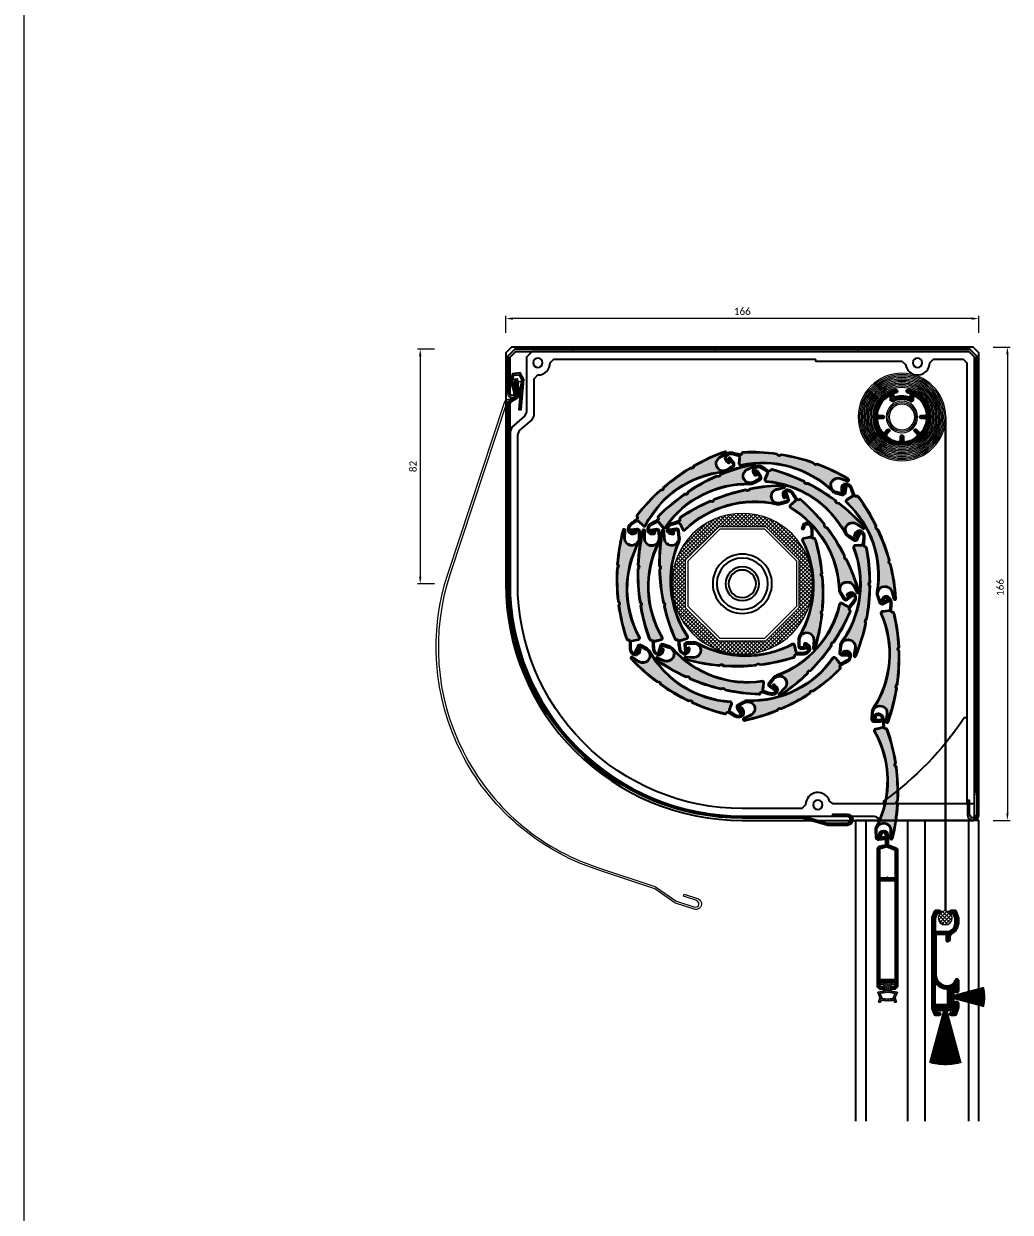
# Model space of a CAD drawing. Header units: millimetres. Extents: x 0 to 7790, y 0 to 17467.
# Drawn here: x 545 to 891.1, y 12574.5 to 12991.3 of the extents above; entities that cross this region are included whole.
import ezdxf

# ---------------------------------------------------------------- set-up
doc = ezdxf.new("R2010")
doc.units = ezdxf.units.MM
doc.header["$PDMODE"] = 35
doc.layers.get('0').update_dxf_attribs({"lineweight": 15})
for name, color, linetype, lineweight in [('_MB_kreskowanie_konstrukcje_0.09', 250, 'Continuous', 9), ('_MB_kreskowanie_pancerz_0.09', 137, 'Continuous', 9), ('_MB_kreskowanie_profile_0.09', 7, 'Continuous', 9), ('_MB_kreskowanie_tworzywo_0.09', 34, 'Continuous', 9), ('_MB_kreskowanie_uszczelki_0.09', 252, 'Continuous', 9), ('_MB_profile_0.25', 7, 'Continuous', 25), ('_MB_profile_stal_0.15', 181, 'Continuous', 15), ('_MB_profile_tworzywo_0.15', 33, 'Continuous', 15), ('_MB_ramka_0.15', 124, 'Continuous', 15), ('_MB_siatka_moskitiery_0.09', 141, 'Continuous', 9), ('_MB_solid', 7, 'Continuous', 9), ('_MB_uszczelki_0.15', 140, 'Continuous', 15), ('_MB_wymiar_detal_0.09', 94, 'Continuous', 9)]:
    doc.layers.add(name, color=color, linetype=linetype, lineweight=lineweight)
doc.layers.add('_MB_pomocnicze_niedrukowane', color=220, linetype='Continuous', lineweight=15, plot=False)
doc.styles.add('_MB_Calibri_Light_2.5', font='calibril.ttf', dxfattribs={"height": 2.5})
doc.dimstyles.new('_MB_detal', dxfattribs={"dimscale": 10, "dimtxt": 2.5, "dimasz": 2.5, "dimexe": 1, "dimexo": 1, "dimgap": 1.25, "dimtad": 1, "dimdsep": 46, "dimtxsty": '_MB_Calibri_Light_2.5', "dimcen": -2.5, "dimclrd": 256, "dimclre": 256, "dimclrt": 40, "dimazin": 0, "dimtfac": 0.2, "dimtmove": 1, "dimatfit": 1, "dimfxl": 5, "dimfxlon": 1, "dimtolj": 1, "dimlwd": -1, "dimlwe": -1, "dimarcsym": 0})

# ---------------------------------------------------------------- blocks, each defined once
blk = doc.blocks.new('*D431')
at = {"layer": '_MB_wymiar_detal_0.09', "transparency": 16777216}
for p, q in [((885.11, 12877.9), (891.11, 12877.9)), ((890.11, 12875.4), (890.11, 12714.4)), ((885.11, 12711.9), (891.11, 12711.9))]:
    blk.add_line(p, q, dxfattribs=at)
for points in [[(889.69, 12875.4), (890.53, 12875.4), (890.11, 12877.9)], [(889.69, 12714.4), (890.53, 12714.4), (890.11, 12711.9)]]:
    blk.add_solid(points, dxfattribs=at)
at = {"layer": 'Defpoints', "color": 0, "transparency": 16777216}
for p in [(878.11, 12877.9), (878.11, 12711.9), (890.11, 12711.9)]:
    blk.add_point(p, dxfattribs=at)
at = {"layer": '_MB_wymiar_detal_0.09', "color": 40, "transparency": 16777216, "insert": (887.58, 12793.58), "char_height": 2.5, "attachment_point": 5, "rotation": 90, "style": '_MB_Calibri_Light_2.5'}
blk.add_mtext('166', dxfattribs=at)
blk = doc.blocks.new('*D432')
at = {"layer": '_MB_wymiar_detal_0.09', "transparency": 16777216}
for p, q in [((714.11, 12882.9), (714.11, 12888.9)), ((880.11, 12882.9), (880.11, 12888.9)), ((877.61, 12887.9), (716.61, 12887.9))]:
    blk.add_line(p, q, dxfattribs=at)
for points in [[(716.61, 12888.31), (716.61, 12887.48), (714.11, 12887.9)], [(877.61, 12888.31), (877.61, 12887.48), (880.11, 12887.9)]]:
    blk.add_solid(points, dxfattribs=at)
at = {"layer": 'Defpoints', "color": 0, "transparency": 16777216}
for p in [(714.11, 12887.9), (714.11, 12875.9), (880.11, 12875.9)]:
    blk.add_point(p, dxfattribs=at)
at = {"layer": '_MB_wymiar_detal_0.09', "color": 40, "transparency": 16777216, "insert": (797.11, 12890.42), "char_height": 2.5, "attachment_point": 5, "style": '_MB_Calibri_Light_2.5'}
blk.add_mtext('166', dxfattribs=at)
blk = doc.blocks.new('*D433')
at = {"layer": '_MB_wymiar_detal_0.09', "transparency": 16777216}
for p, q in [((689.11, 12877.15), (683.11, 12877.15)), ((684.11, 12874.65), (684.11, 12797.4)), ((689.11, 12794.9), (683.11, 12794.9))]:
    blk.add_line(p, q, dxfattribs=at)
for points in [[(683.69, 12874.65), (684.53, 12874.65), (684.11, 12877.15)], [(683.69, 12797.4), (684.53, 12797.4), (684.11, 12794.9)]]:
    blk.add_solid(points, dxfattribs=at)
at = {"layer": 'Defpoints', "color": 0, "transparency": 16777216}
for p in [(717.61, 12877.15), (684.11, 12794.9), (714.86, 12794.9)]:
    blk.add_point(p, dxfattribs=at)
at = {"layer": '_MB_wymiar_detal_0.09', "color": 40, "transparency": 16777216, "insert": (681.58, 12836.02), "char_height": 2.5, "attachment_point": 5, "rotation": 90, "style": '_MB_Calibri_Light_2.5'}
blk.add_mtext('82', dxfattribs=at)
blk = doc.blocks.new("-BSP'165")
at = {"layer": '_MB_profile_0.25'}
blk.add_lwpolyline([(2.5, -166), (2, -166), (0, -164), (0, -2), (2, 0), (164, 0), (166, -2), (166, -83, -0.414214), (83, -166), (33.63, -166)], format="xyb", close=True, dxfattribs=at)
for points in [[(1.5, -165.5), (1.5, -54.7), (1.5, -3.5), (3.5, -1.5), (27.3, -1.5), (156.7, -1.5), (158.7, -3.5), (158.7, -22.71), (159.39, -24.23), (163.81, -28.03), (164.5, -29.55), (164.5, -83, -0.414214), (83, -164.5), (36.77, -164.5), (36.27, -164.63), (34.13, -165.87), (33.9, -166)], [(1.5, -160.22), (31.8, -160.22), (36.89, -160.22), (51.15, -160.22), (52.39, -159.28, -0.86563), (60.78, -160.5), (62.08, -161.82), (83, -161.82, 0.414214), (161.82, -83), (161.82, -30.78), (161.12, -29.26), (156.71, -25.46), (156.02, -23.94), (156.02, -11.08), (154.7, -9.78, -0.414214), (150.42, -5.5), (149.12, -4.18), (57.48, -4.18), (57.28, -4.38), (57.28, -4.78), (57.08, -4.98), (27.03, -4.98), (25.74, -6.1, -0.931945), (17.22, -5.5), (15.92, -4.18), (5.48, -4.18), (4.18, -5.48), (4.18, -57.48), (4.18, -126.35), (4.18, -131.78), (4.18, -160.22)], [(4.18, -130.01), (5.15, -130.01, 0.092765), (33.48, -159.22), (33.48, -160.22)]]:
    blk.add_lwpolyline(points, format="xyb", dxfattribs=at)
for centre, radius in [((21.5, -5.5), 1.65), ((154.7, -5.5), 1.65), ((83, -83), 10.4), ((83, -83), 9), ((83, -83), 5.9), ((83, -83), 4.81), ((56.5, -160.5), 1.65)]:
    blk.add_circle(centre, radius, dxfattribs=at)
blk = doc.blocks.new("-SK'G'165_a")
at = {"layer": '_MB_kreskowanie_profile_0.09'}
h = blk.add_hatch(dxfattribs=at)
h.set_pattern_fill('JIS_WOOD', color=256, scale=0.5)
h.set_pattern_definition([(45, (-82.25, 82.25), (-25, 25), [])])
h.paths.add_polyline_path([(79.5, 81.5), (81.5, 79.5), (81.5, 66.75), (81.05, 66.06), (80.25, 66.19), (80.04, 66.98), (81.38, 71.11), (80.65, 73.68), (78, 73.98), (76.71, 71.64), (77.63, 61.08), (78.38, 61.15), (77.46, 71.71), (78.34, 73.32), (80.17, 73.11), (80.67, 71.34), (79.32, 67.22, 1.171501), (82.25, 66.75), (82.25, 79.81), (79.81, 82.25), (-79.81, 82.25), (-82.25, 79.81), (-82.25, -67.11), (-82.29, -67.39), (-82.96, -73.86), (-83, -74.14), (-83, -81, 1), (-79, -81), (-79, -76), (-79.75, -76), (-79.75, -81), (-80.37, -82.08), (-81.62, -82.08), (-82.25, -81), (-82.25, -74.25), (-82.21, -73.97), (-81.54, -67.5), (-81.5, -67.21), (-81.5, 79.5), (-79.5, 81.5)])
at = {"layer": '_MB_solid'}
h = blk.add_hatch(color=256, dxfattribs=at)
h.dxf.hatch_style = 1
edge = h.paths.add_edge_path()
edge.add_line((81.5, 79.5), (81.5, 66.75))
edge.add_line((81.5, 66.75), (81.05, 66.06))
edge.add_line((81.05, 66.06), (80.25, 66.19))
edge.add_line((80.25, 66.19), (80.04, 66.98))
edge.add_line((80.04, 66.98), (81.38, 71.11))
edge.add_line((81.38, 71.11), (80.65, 73.68))
edge.add_line((80.65, 73.68), (78, 73.98))
edge.add_line((78, 73.98), (76.71, 71.64))
edge.add_line((76.71, 71.64), (77.63, 61.08))
edge.add_line((77.63, 61.08), (78.38, 61.15))
edge.add_line((78.38, 61.15), (77.46, 71.71))
edge.add_line((77.46, 71.71), (78.34, 73.32))
edge.add_line((78.34, 73.32), (80.17, 73.11))
edge.add_line((80.17, 73.11), (80.67, 71.34))
edge.add_line((80.67, 71.34), (79.32, 67.22))
edge.add_arc((80.75, 66.75), 1.5, 161.937, 360)
edge.add_line((82.25, 66.75), (82.25, 79.81))
edge.add_line((82.25, 79.81), (79.81, 82.25))
edge.add_line((79.81, 82.25), (-79.81, 82.25))
edge.add_line((-79.81, 82.25), (-82.25, 79.81))
edge.add_line((-82.25, 79.81), (-82.25, -67.11))
edge.add_line((-82.25, -67.11), (-82.29, -67.39))
edge.add_line((-82.29, -67.39), (-82.96, -73.86))
edge.add_line((-82.96, -73.86), (-83, -74.14))
edge.add_line((-83, -74.14), (-83, -81))
edge.add_arc((-81, -81), 2, 180, 360)
edge.add_line((-79, -81), (-79, -76))
edge.add_line((-79, -76), (-79.75, -76))
edge.add_line((-79.75, -76), (-79.75, -81))
edge.add_line((-79.75, -81), (-80.37, -82.08))
edge.add_line((-80.37, -82.08), (-81.62, -82.08))
edge.add_line((-81.62, -82.08), (-82.25, -81))
edge.add_line((-82.25, -81), (-82.25, -74.25))
edge.add_line((-82.25, -74.25), (-82.21, -73.97))
edge.add_line((-82.21, -73.97), (-81.54, -67.5))
edge.add_line((-81.54, -67.5), (-81.5, -67.21))
edge.add_line((-81.5, -67.21), (-81.5, 79.5))
edge.add_line((-81.5, 79.5), (-79.5, 81.5))
edge.add_line((-79.5, 81.5), (79.5, 81.5))
edge.add_line((79.5, 81.5), (81.5, 79.5))
at = {"layer": '_MB_profile_0.25'}
blk.add_lwpolyline([(79.81, 82.25), (82.25, 79.81), (82.25, 66.75, -1.171501), (79.32, 67.22), (80.67, 71.34), (80.17, 73.11), (78.34, 73.32), (77.46, 71.71), (78.38, 61.15), (77.63, 61.08), (76.71, 71.64), (78, 73.98), (80.65, 73.68), (81.38, 71.11), (80.04, 66.98), (80.25, 66.19), (81.05, 66.06), (81.5, 66.75), (81.5, 79.5), (79.5, 81.5), (-79.5, 81.5), (-81.5, 79.5), (-81.5, -67.21), (-81.54, -67.5), (-82.21, -73.97), (-82.25, -74.25), (-82.25, -81), (-81.62, -82.08), (-80.37, -82.08), (-79.75, -81), (-79.75, -76), (-79, -76), (-79, -81, -1), (-83, -81), (-83, -74.14), (-82.96, -73.86), (-82.29, -67.39), (-82.25, -67.11), (-82.25, 79.81), (-79.81, 82.25)], format="xyb", close=True, dxfattribs=at)
blk = doc.blocks.new("-SKP'D'MKT'165")
at = {"layer": '_MB_kreskowanie_profile_0.09'}
h = blk.add_hatch(dxfattribs=at)
h.set_pattern_fill('JIS_WOOD', color=256, scale=0.125)
h.set_pattern_definition([(45, (-1776.58411, -345.47922), (-0.0625, 0.0625), [])])
h.paths.add_polyline_path([(20.56, 15.77, 0.267949), (20.34, 16.14), (19.91, 16.39, -0.300966), (19.79, 16.64), (19.95, 17.95), (19.76, 17.97), (19.6, 16.66, 0.300966), (19.82, 16.23), (20.25, 15.98, -0.267949), (20.38, 15.77), (20.38, 0, -0.414214), (0, -20.38), (-5.3, -20.38), (-5.37, -20.39), (-7.43, -20.99), (-7.5, -21), (-9.19, -21), (-9.46, -20.84), (-9.46, -20.53), (-9.19, -20.38), (-7.94, -20.38), (-7.94, -20.19), (-9.19, -20.19, 1), (-9.19, -21.19), (-7.47, -21.19), (-7.4, -21.18), (-5.35, -20.57), (-5.28, -20.56), (0, -20.56, 0.414214), (20.56, 0)])
at = {"layer": '_MB_solid'}
h = blk.add_hatch(color=256, dxfattribs=at)
h.dxf.hatch_style = 1
h.paths.add_polyline_path([(20.56, 15.77, 0.267949), (20.34, 16.14), (19.91, 16.39, -0.300966), (19.79, 16.64), (19.95, 17.95), (19.76, 17.97), (19.6, 16.66, 0.300966), (19.82, 16.23), (20.25, 15.98, -0.267949), (20.38, 15.77), (20.38, 0, -0.414214), (0, -20.38), (-5.3, -20.38), (-5.37, -20.39), (-7.43, -20.99), (-7.5, -21), (-9.19, -21), (-9.46, -20.84), (-9.46, -20.53), (-9.19, -20.38), (-7.94, -20.38), (-7.94, -20.19), (-9.19, -20.19, 1), (-9.19, -21.19), (-7.47, -21.19), (-7.4, -21.18), (-5.35, -20.57), (-5.28, -20.56), (0, -20.56, 0.414214), (20.56, 0)])
blk.add_line((-9.69, -20.69), (-9.69, -20.69))
at = {"layer": '_MB_profile_0.25'}
blk.add_lwpolyline([(-9.19, -20.19, 1), (-9.19, -21.19), (-7.47, -21.19), (-7.4, -21.18), (-5.35, -20.57), (-5.28, -20.56), (0, -20.56, 0.414214), (20.56, 0), (20.56, 15.77, 0.267949), (20.34, 16.14), (19.91, 16.39, -0.300966), (19.79, 16.64), (19.95, 17.95), (19.76, 17.97), (19.6, 16.66, 0.300966), (19.82, 16.23), (20.25, 15.98, -0.267949), (20.38, 15.77), (20.38, 0, -0.414214), (0, -20.38), (-5.3, -20.38), (-5.37, -20.39), (-7.43, -20.99), (-7.5, -21), (-9.19, -21), (-9.46, -20.84), (-9.46, -20.53), (-9.19, -20.38), (-7.94, -20.38), (-7.94, -20.19)], format="xyb", close=True, dxfattribs=at)
blk = doc.blocks.new("-SKP'D'MKT'165_rewizja")
at = {"layer": '_MB_pomocnicze_niedrukowane'}
blk.add_lwpolyline([(19.26, 17.67), (19.67, 16.42, 0.300966), (20.05, 16.12), (20.54, 16.07, -0.267949), (20.75, 15.93), (27.41, 1.64, -0.414214), (17.55, -25.43), (12.75, -27.68), (12.69, -27.71), (11.08, -29.13), (11.02, -29.17), (9.49, -29.88), (9.18, -29.86), (9.05, -29.57), (9.23, -29.32), (10.36, -28.79), (10.28, -28.62), (9.15, -29.15, 1), (9.57, -30.05), (11.12, -29.33), (11.18, -29.29), (12.79, -27.87), (12.85, -27.83), (17.63, -25.6, 0.414214), (27.58, 1.72), (20.92, 16.01, 0.267949), (20.56, 16.26), (20.06, 16.3, -0.300966), (19.85, 16.48), (19.44, 17.73)], format="xyb", close=True, dxfattribs=at)
blk = doc.blocks.new('-LDSM1200')
at = {"layer": '_MB_kreskowanie_uszczelki_0.09', "transparency": 33554687}
h = blk.add_hatch(dxfattribs=at)
h.set_pattern_fill('DOTS', color=256, scale=0.2, angle=45)
h.set_pattern_definition([(45, (17140.39994, -3396.97858), (-0.1122532015, 0.3367596045), [0, -0.3175])])
h.paths.add_polyline_path([(0, 2.4), (-1, 2.4), (-1, -2.4), (0, -2.4)])
at = {"layer": '_MB_uszczelki_0.15'}
for p, q in [((-1, 0.04), (-12, 0.24)), ((-1, 0), (-12, 0)), ((-1, 0), (-12, 0)), ((-1, 0.08), (-11.99, 0.49)), ((-1, 0.12), (-11.98, 0.73)), ((-0.99, 0.16), (-11.96, 0.98)), ((-0.99, 0.2), (-11.94, 1.22)), ((-0.99, 0.24), (-11.92, 1.47)), ((-0.98, 0.27), (-11.89, 1.71)), ((-0.98, 0.31), (-11.85, 1.95)), ((-1, 0.36), (-11.81, 2.19)), ((-1, 0.4), (-11.77, 2.44)), ((-1, 0.44), (-11.72, 2.68)), ((-1, 0.48), (-11.67, 2.92)), ((-1, 0.52), (-11.61, 3.15)), ((-1, 0.56), (-11.55, 3.39)), ((-1, -0.04), (-12, -0.24)), ((-1, -0.08), (-11.99, -0.49)), ((-1, -0.12), (-11.98, -0.73)), ((-0.99, -0.16), (-11.96, -0.98)), ((-0.99, -0.2), (-11.94, -1.22)), ((-0.99, -0.24), (-11.92, -1.47)), ((-0.98, -0.27), (-11.89, -1.71)), ((-0.98, -0.31), (-11.85, -1.95)), ((-1, -0.36), (-11.81, -2.19)), ((-1, -0.4), (-11.77, -2.44)), ((-1, -0.44), (-11.72, -2.68)), ((-1, -0.48), (-11.67, -2.92)), ((-1, -0.52), (-11.61, -3.15)), ((-1, -0.56), (-11.55, -3.39))]:
    blk.add_line(p, q, dxfattribs=at)
blk.add_lwpolyline([(-1, 2.4), (-1, -2.4), (0, -2.4), (0, 2.4)], close=True, dxfattribs=at)
blk = doc.blocks.new('-LDSM2000')
at = {"layer": '_MB_kreskowanie_uszczelki_0.09', "transparency": 33554687}
h = blk.add_hatch(dxfattribs=at)
h.set_pattern_fill('DOTS', color=256, scale=0.2, angle=45)
h.paths.add_polyline_path([(2.4, 0), (-2.4, 0), (-2.4, -1), (2.4, -1)])
at = {"layer": '_MB_uszczelki_0.15'}
for p, q in [((-0.56, -1), (-5.46, -19.28)), ((-0.52, -1), (-5.08, -19.38)), ((-0.48, -1), (-4.7, -19.47)), ((-0.44, -1), (-4.31, -19.56)), ((-0.4, -1), (-3.92, -19.63)), ((-0.36, -1), (-3.53, -19.7)), ((-0.32, -1), (-3.14, -19.76)), ((-0.28, -1), (-2.75, -19.82)), ((-0.24, -1), (-2.36, -19.87)), ((-0.2, -1), (-1.97, -19.91)), ((-0.16, -1), (-1.58, -19.94)), ((-0.12, -1), (-1.18, -19.97)), ((-0.08, -1), (-0.79, -19.99)), ((-0.04, -1), (-0.39, -20)), ((0, -1), (0, -20)), ((0, -1), (0, -20)), ((0.04, -1), (0.39, -20)), ((0.08, -1), (0.79, -19.99)), ((0.12, -1), (1.18, -19.97)), ((0.16, -1), (1.58, -19.94)), ((0.2, -1), (1.97, -19.91)), ((0.24, -1), (2.36, -19.87)), ((0.28, -1), (2.75, -19.82)), ((0.32, -1), (3.14, -19.76)), ((0.36, -1), (3.53, -19.7)), ((0.4, -1), (3.92, -19.63)), ((0.44, -1), (4.31, -19.56)), ((0.48, -1), (4.7, -19.47)), ((0.52, -1), (5.08, -19.38)), ((0.56, -1), (5.46, -19.28))]:
    blk.add_line(p, q, dxfattribs=at)
blk.add_lwpolyline([(-2.4, -1), (2.4, -1), (2.4, 0), (-2.4, 0)], close=True, dxfattribs=at)
blk = doc.blocks.new('-LDSMMKT')
at = {"layer": '_MB_kreskowanie_profile_0.09', "transparency": 33554687}
h = blk.add_hatch(dxfattribs=at)
h.set_pattern_fill('JIS_WOOD', color=256, scale=0.125)
h.set_pattern_definition([(45, (3858.51457, -1342.44006), (-0.0624999999, 0.0624999999), [])])
h.paths.add_polyline_path([(-0.19, -6.33, -0.27331), (-0.48, -5.92), (-0.56, -5.81), (-0.69, -5.81), (-0.76, -5.93), (-0.76, -6.88), (-0.69, -7), (-0.55, -7), (-0.48, -6.88), (-0.48, -6.69), (-0.08, -6.69), (-0.08, -8.09), (-0.48, -8.09), (-0.48, -7.91), (-0.55, -7.79), (-0.69, -7.79), (-0.76, -7.91), (-0.76, -8.37), (-0.75, -8.42), (-0.53, -9), (-0.46, -9.04), (-0.12, -9.04), (0, -8.97), (0, -8.84), (-0.12, -8.77), (-0.31, -8.77), (-0.31, -8.37), (1.09, -8.37), (1.09, -8.77), (0.91, -8.77), (0.79, -8.84), (0.79, -8.97), (0.91, -9.04), (1.24, -9.04), (1.31, -9), (1.54, -8.42), (1.54, -8.37), (1.54, -0.47), (1.54, -0.42), (1.31, 0.16), (1.24, 0.21), (0.91, 0.21), (0.79, 0.14), (0.79, 0), (0.91, -0.07), (1.1, -0.07), (1.27, -0.49), (1.27, -1.67), (0.24, -1.67, -0.414214), (-0.48, -0.94), (-0.48, -0.49), (-0.32, -0.07), (-0.12, -0.07), (0, 0), (0, 0.14), (-0.12, 0.21), (-0.46, 0.21), (-0.53, 0.16), (-0.75, -0.42), (-0.76, -0.47), (-0.76, -0.94, 0.267949), (-0.26, -1.81, -0.267949), (-0.01, -2.24), (-0.01, -2.37), (0.05, -2.51), (0.19, -2.57), (0.22, -2.57), (0.27, -2.52), (0.27, -1.94), (1.22, -1.94), (1.22, -5.42, -0.542272)])
h.paths.add_polyline_path([(0.19, -6.69, 0.25194), (1.27, -6.14), (1.27, -8.09), (0.19, -8.09)], flags=16)
at = {"layer": '_MB_solid', "transparency": 33554687}
h = blk.add_hatch(color=256, dxfattribs=at)
h.dxf.hatch_style = 1
h.paths.add_polyline_path([(0.24, -1.67, -0.414214), (-0.48, -0.94), (-0.48, -0.49), (-0.32, -0.07), (-0.12, -0.07), (0, 0), (0, 0.14), (-0.12, 0.21), (-0.46, 0.21), (-0.53, 0.16), (-0.75, -0.42), (-0.76, -0.47), (-0.76, -0.94, 0.267949), (-0.26, -1.81, -0.267949), (-0.01, -2.24), (-0.01, -2.37), (0.05, -2.51), (0.19, -2.57), (0.22, -2.57), (0.27, -2.52), (0.27, -1.94), (1.22, -1.94), (1.22, -5.42, -0.542272), (-0.19, -6.33, -0.27331), (-0.48, -5.92), (-0.56, -5.81), (-0.69, -5.81), (-0.76, -5.93), (-0.76, -6.88), (-0.69, -7), (-0.55, -7), (-0.48, -6.88), (-0.48, -6.69), (-0.08, -6.69), (-0.08, -8.09), (-0.48, -8.09), (-0.48, -7.91), (-0.55, -7.79), (-0.69, -7.79), (-0.76, -7.91), (-0.76, -8.37), (-0.75, -8.42), (-0.53, -9), (-0.46, -9.04), (-0.12, -9.04), (0, -8.97), (0, -8.84), (-0.12, -8.77), (-0.31, -8.77), (-0.31, -8.37), (1.09, -8.37), (1.09, -8.77), (0.91, -8.77), (0.79, -8.84), (0.79, -8.97), (0.91, -9.04), (1.24, -9.04), (1.31, -9), (1.54, -8.42), (1.54, -8.37), (1.54, -0.47), (1.54, -0.42), (1.31, 0.16), (1.24, 0.21), (0.91, 0.21), (0.79, 0.14), (0.79, 0), (0.91, -0.07), (1.1, -0.07), (1.27, -0.49), (1.27, -1.67)])
h.paths.add_polyline_path([(1.27, -6.14), (1.27, -8.09), (0.19, -8.09), (0.19, -6.69, 0.25194)], flags=16)
at = {"layer": '_MB_profile_0.25'}
for points in [[(1.22, -5.42, -0.542272), (-0.19, -6.33, -0.27331), (-0.48, -5.92), (-0.56, -5.81), (-0.69, -5.81), (-0.76, -5.93), (-0.76, -6.88), (-0.69, -7), (-0.55, -7), (-0.48, -6.88), (-0.48, -6.69), (-0.08, -6.69), (-0.08, -8.09), (-0.48, -8.09), (-0.48, -7.91), (-0.55, -7.79), (-0.69, -7.79), (-0.76, -7.91), (-0.76, -8.37), (-0.75, -8.42), (-0.53, -9), (-0.46, -9.04), (-0.12, -9.04), (0, -8.97), (0, -8.84), (-0.12, -8.77), (-0.31, -8.77), (-0.31, -8.37), (1.09, -8.37), (1.09, -8.77), (0.91, -8.77), (0.79, -8.84), (0.79, -8.97), (0.91, -9.04), (1.24, -9.04), (1.31, -9), (1.54, -8.42), (1.54, -8.37), (1.54, -0.47), (1.54, -0.42), (1.31, 0.16), (1.24, 0.21), (0.91, 0.21), (0.79, 0.14), (0.79, 0), (0.91, -0.07), (1.1, -0.07), (1.27, -0.49), (1.27, -1.67), (0.24, -1.67, -0.414214), (-0.48, -0.94), (-0.48, -0.49), (-0.32, -0.07), (-0.12, -0.07), (0, 0), (0, 0.14), (-0.12, 0.21), (-0.46, 0.21), (-0.53, 0.16), (-0.75, -0.42), (-0.76, -0.47), (-0.76, -0.94, 0.267949), (-0.26, -1.81, -0.267949), (-0.01, -2.24), (-0.01, -2.37), (0.05, -2.51), (0.19, -2.57), (0.22, -2.57), (0.27, -2.52), (0.27, -1.94), (1.22, -1.94)], [(0.19, -6.69), (0.19, -8.09), (1.27, -8.09), (1.27, -6.14, -0.25194)]]:
    blk.add_lwpolyline(points, format="xyb", close=True, dxfattribs=at)
at = {"xscale": 0.25, "yscale": 0.25, "zscale": 0.25}
for name, p in [('-LDSM1200', (-0.11, -7.39)), ('-LDSM2000', (0.39, -8.37))]:
    blk.add_blockref(name, p, dxfattribs=at)
blk = doc.blocks.new('-ZMKT_SKP_SIATKA')
at = {"layer": '_MB_kreskowanie_profile_0.09'}
h = blk.add_hatch(dxfattribs=at)
h.set_pattern_fill('JIS_WOOD', color=256, scale=0.5)
h.set_pattern_definition([(45, (-948.3354, -1726.18995), (-0.25, 0.25), [])])
h.paths.add_polyline_path([(2.12, 9.62), (1.65, 9.37), (1.59, 8.86), (1.98, 8.52), (2.87, 8.27), (3, 8.08), (3, 7.12), (2.73, 6.93, 0.189584), (-2.73, 6.93), (-3, 7.12), (-3, 8.08), (-2.87, 8.27), (-1.98, 8.52), (-1.58, 8.87), (-1.65, 9.38), (-2.12, 9.62, 0.123462), (-6.41, 7.48, 0.292274), (-9.48, -2.67, 0.253388), (-2.94, -9.4, 0.295398), (7.37, -6.53, 0.269947), (9.32, 3.19, 0.26189)])
h.paths.add_polyline_path([(4, 6.91), (4.77, 7.33, -0.221613), (8.69, 1.06), (8.19, 0.5), (6.75, 0.5), (6.32, 0.25), (6.32, -0.25), (6.75, -0.5), (8.19, -0.5), (8.69, -1.06, -0.136428), (6.89, -5.39), (6.14, -5.44), (5.13, -4.42), (4.64, -4.29), (4.29, -4.64), (4.42, -5.13), (5.44, -6.14), (5.39, -6.89, -0.136431), (1.06, -8.69), (0.5, -8.19), (0.5, -6.75), (0.25, -6.32), (-0.25, -6.32), (-0.5, -6.75), (-0.5, -8.19), (-1.06, -8.69, -0.136431), (-5.39, -6.89), (-5.44, -6.14), (-4.42, -5.13), (-4.29, -4.64), (-4.64, -4.29), (-5.13, -4.42), (-6.14, -5.44), (-6.89, -5.39, -0.136431), (-8.69, -1.06), (-8.19, -0.5), (-6.75, -0.5), (-6.32, -0.25), (-6.32, 0.25), (-6.75, 0.5), (-8.19, 0.5), (-8.69, 1.06, -0.221613), (-4.77, 7.33), (-4, 6.91), (-4, 5.77), (-3.24, 5.34, -0.279515), (3.24, 5.34), (4, 5.77)], flags=16)
h.paths.add_polyline_path([(5.5, 0, -1), (-5.5, 0, -1)], flags=0)
h.paths.add_polyline_path([(5, 0, -1), (-5, 0, -1)], flags=0)
h.paths.add_polyline_path([(4.49, 0, -1), (-4.49, 0, -1)], flags=0)
at = {"layer": '_MB_kreskowanie_tworzywo_0.09', "transparency": 33554687}
h = blk.add_hatch(dxfattribs=at)
h.set_pattern_fill('NET', color=256, scale=0.3, angle=45)
h.set_pattern_definition([(45, (-818.2728, -785.7955), (-0.6735192, 0.6735192), []), (135, (-818.2728, -785.7955), (-0.6735192, -0.6735192), [])])
h.paths.add_polyline_path([(-12.73, -175.71, 1), (-17.65, -175.71, 1)])
at = {"layer": '_MB_solid'}
h = blk.add_hatch(color=256, dxfattribs=at)
h.dxf.hatch_style = 1
h.paths.add_polyline_path([(2.12, 9.62), (1.65, 9.37), (1.59, 8.86), (1.98, 8.52), (2.87, 8.27), (3, 8.08), (3, 7.12), (2.73, 6.93, 0.189584), (-2.73, 6.93), (-3, 7.12), (-3, 8.08), (-2.87, 8.27), (-1.98, 8.52), (-1.58, 8.87), (-1.65, 9.38), (-2.12, 9.62, 0.123462), (-6.41, 7.48, 0.292274), (-9.48, -2.67, 0.253388), (-2.94, -9.4, 0.295398), (7.37, -6.53, 0.269947), (9.32, 3.19, 0.26189)])
h.paths.add_polyline_path([(3.24, 5.34), (4, 5.77), (4, 6.91), (4.77, 7.33, -0.221613), (8.69, 1.06), (8.19, 0.5), (6.75, 0.5), (6.32, 0.25), (6.32, -0.25), (6.75, -0.5), (8.19, -0.5), (8.69, -1.06, -0.136428), (6.89, -5.39), (6.14, -5.44), (5.13, -4.42), (4.64, -4.29), (4.29, -4.64), (4.42, -5.13), (5.44, -6.14), (5.39, -6.89, -0.136431), (1.06, -8.69), (0.5, -8.19), (0.5, -6.75), (0.25, -6.32), (-0.25, -6.32), (-0.5, -6.75), (-0.5, -8.19), (-1.06, -8.69, -0.136431), (-5.39, -6.89), (-5.44, -6.14), (-4.42, -5.13), (-4.29, -4.64), (-4.64, -4.29), (-5.13, -4.42), (-6.14, -5.44), (-6.89, -5.39, -0.136431), (-8.69, -1.06), (-8.19, -0.5), (-6.75, -0.5), (-6.32, -0.25), (-6.32, 0.25), (-6.75, 0.5), (-8.19, 0.5), (-8.69, 1.06, -0.221613), (-4.77, 7.33), (-4, 6.91), (-4, 5.77), (-3.24, 5.34, -0.279515)], flags=16)
h.paths.add_polyline_path([(5.5, 0, -1), (-5.5, 0, -1)], flags=0)
h.paths.add_polyline_path([(5, 0, -1), (-5, 0, -1)], flags=0)
h.paths.add_polyline_path([(4.49, 0, -1), (-4.49, 0, -1)], flags=0)
at = {"layer": '_MB_profile_0.25'}
blk.add_lwpolyline([(2.12, 9.62), (1.65, 9.37), (1.59, 8.86), (1.98, 8.52), (2.87, 8.27), (3, 8.08), (3, 7.12), (2.73, 6.93, 0.189584), (-2.73, 6.93), (-3, 7.12), (-3, 8.08), (-2.87, 8.27), (-1.98, 8.52), (-1.58, 8.87), (-1.65, 9.38), (-2.12, 9.62, 0.123462), (-6.41, 7.48, 0.292274), (-9.48, -2.67, 0.253388), (-2.94, -9.4, 0.295398), (7.37, -6.53, 0.269947), (9.32, 3.19, 0.26189), (2.12, 9.62)], format="xyb", close=True, dxfattribs=at)
blk.add_lwpolyline([(1.06, -8.69), (0.5, -8.19), (0.5, -6.75), (0.25, -6.32), (-0.25, -6.32), (-0.5, -6.75), (-0.5, -8.19), (-1.06, -8.69, -0.136431), (-5.39, -6.89), (-5.44, -6.14), (-4.42, -5.13), (-4.29, -4.64), (-4.64, -4.29), (-5.13, -4.42), (-6.14, -5.44), (-6.89, -5.39, -0.136431), (-8.69, -1.06), (-8.19, -0.5), (-6.75, -0.5), (-6.32, -0.25), (-6.32, 0.25), (-6.75, 0.5), (-8.19, 0.5), (-8.69, 1.06, -0.221613), (-4.77, 7.33), (-4, 6.91), (-4, 5.77), (-3.24, 5.34, -0.279515), (3.24, 5.34), (4, 5.77), (4, 6.91), (4.77, 7.33, -0.221613), (8.69, 1.06), (8.19, 0.5), (6.75, 0.5), (6.32, 0.25), (6.32, -0.25), (6.75, -0.5), (8.19, -0.5), (8.69, -1.06, -0.136428), (6.89, -5.39), (6.14, -5.44), (5.13, -4.42), (4.64, -4.29), (4.29, -4.64), (4.42, -5.13), (5.44, -6.14), (5.39, -6.89, -0.136431), (1.06, -8.69, -0.065529)], format="xyb", dxfattribs=at)
at = {"layer": '_MB_profile_tworzywo_0.15'}
for centre, radius in [((0, 0), 5.5), ((0, 0), 5), ((0, 0), 4.49), ((-15.19, -175.71), 2.46)]:
    blk.add_circle(centre, radius, dxfattribs=at)
at = {"layer": '_MB_siatka_moskitiery_0.09'}
for points in [[(-15.35, 0), (-15.35, -172.98), (-15.35, -173.25)], [(-15.05, -3.02), (-15.05, -172.87), (-15.05, -173.25)]]:
    blk.add_lwpolyline(points, dxfattribs=at)
for radius in [15.35, 14.85, 14.35, 13.85, 13.35, 12.85, 12.35, 11.85, 11.35, 10.85, 10.35]:
    blk.add_circle((0, 0), radius, dxfattribs=at)
blk = doc.blocks.new('-ZMKT_SKP')
blk.add_blockref('-ZMKT_SKP_SIATKA', (0, 0))
at = {"xscale": 4, "yscale": 4, "zscale": 4}
blk.add_blockref('-LDSMMKT', (-16.75, -173.81), dxfattribs=at)
blk = doc.blocks.new("-PW'40")
at = {"layer": '_MB_kreskowanie_tworzywo_0.09', "transparency": 33554687}
h = blk.add_hatch(dxfattribs=at)
h.set_pattern_fill('NET', color=256, scale=0.3, angle=315)
h.set_pattern_definition([(315, (17544.3199, -3264.4483), (0.67351921, 0.67351921), []), (45, (17544.3199, -3264.4483), (-0.67351921, 0.67351921), [])])
h.paths.add_polyline_path([(-24.62, 1.72, 0.014468), (-24.68, -0.29, 0.994043), (24.68, 0, 0.965686)])
h.paths.add_polyline_path([(-8.28, 20), (8.28, 20), (20, 8.28), (20, -8.28), (8.28, -20), (-8.28, -20), (-20, -8.28), (-20, 8.28)], flags=16)
h.paths.add_polyline_path([(-7.91, 19.1), (7.91, 19.1), (19.1, 7.91), (19.1, -7.91), (7.91, -19.1), (-7.91, -19.1), (-19.1, -7.91), (-19.1, 7.91)], flags=0)
h.paths.add_polyline_path([(10.5, 0, -1), (-10.5, 0, -1)], flags=0)
h.paths.add_polyline_path([(9.1, 0, -1), (-9.1, 0, -1)], flags=0)
h.paths.add_polyline_path([(5.75, 0, -1), (-5.75, 0, -1)], flags=0)
h.paths.add_polyline_path([(5.61, 0, -1), (-5.61, 0, -1)], flags=0)
h.paths.add_polyline_path([(4.6, 0, -1), (-4.6, 0, -1)], flags=0)
at = {"layer": '_MB_profile_tworzywo_0.15'}
blk.add_lwpolyline([(8.28, 20), (20, 8.28), (20, -8.28), (8.28, -20), (-8.28, -20), (-20, -8.28), (-20, 8.28), (-8.28, 20)], close=True, dxfattribs=at)
blk.add_circle((0, 0), 24.68, dxfattribs=at)
blk = doc.blocks.new('-SW40')
at = {"layer": '_MB_kreskowanie_konstrukcje_0.09', "transparency": 33554687}
h = blk.add_hatch(dxfattribs=at)
h.set_pattern_fill('STEEL', color=256, scale=0.8)
h.set_pattern_definition([(45, (0, 0), (-179.6, 179.6), []), (45, (0, 127), (-179.6, 179.6), [])])
h.paths.add_polyline_path([(-8.28, 20), (-20, 8.28), (-20, -8.28), (-8.28, -20), (8.28, -20), (20, -8.28), (20, 8.28), (8.28, 20)])
h.paths.add_polyline_path([(7.91, 19.1), (19.1, 7.91), (19.1, -7.91), (7.91, -19.1), (-7.91, -19.1), (-19.1, -7.91), (-19.1, 7.91), (-7.91, 19.1)], flags=16)
at = {"layer": '_MB_profile_stal_0.15'}
for points in [[(8.28, 20), (20, 8.28), (20, -8.28), (8.28, -20), (-8.28, -20), (-20, -8.28), (-20, 8.28), (-8.28, 20)], [(7.91, 19.1), (19.1, 7.91), (19.1, -7.91), (7.91, -19.1), (-7.91, -19.1), (-19.1, -7.91), (-19.1, 7.91), (-7.91, 19.1)]]:
    blk.add_lwpolyline(points, close=True, dxfattribs=at)
blk = doc.blocks.new('-PA39')
at = {"layer": '_MB_kreskowanie_pancerz_0.09', "transparency": 33554585}
h = blk.add_hatch(color=256, dxfattribs=at)
h.dxf.hatch_style = 1
h.paths.add_polyline_path([(0.08, -3.92), (0.08, -3.56), (-0.21, -3.35), (-2.42, -2.96), (-2.89, -2.68), (-3.08, -2.17), (-3.08, -2.73), (-3.21, -3.09), (-3.5, -3.33), (-3.76, -3.38), (-4.03, -3.45), (-4.19, -3.68, 0.044368), (-6.5, -15.3), (-6.22, -15.9), (-6.22, -16.32), (-6.65, -16.94, 0.042294), (-6.63, -28.24), (-6.25, -28.78), (-6.2, -29.27), (-6.47, -29.88, 0.044817), (-4.07, -41.65), (-3.94, -41.78), (-3.76, -41.75), (-3.68, -41.57), (-3.9, -38.71, -0.766351), (1.06, -37.37, -0.253133)])
at = {"layer": '_MB_kreskowanie_profile_0.09', "transparency": 33554687}
h = blk.add_hatch(dxfattribs=at)
h.set_pattern_fill('JIS_WOOD', color=256, scale=0.5)
h.paths.add_polyline_path([(0.34, -4.05, 0.502547), (-0.16, -3.05), (-2.37, -2.66, -0.36397), (-2.78, -2.17), (-2.78, -0.04, -0.246375), (-1.96, 1.52, -0.481874), (-0.32, 1.02), (-0.6, 0.91), (-0.35, 0.3, 1.048388), (0.49, 0.63), (0.24, 1.25, 0.482214), (-2.31, 2.01, 0.245225), (-3.38, -0.04, 0.000007), (-3.38, -2.73, -0.412816), (-3.73, -3.08, 0.182105), (-4.25, -3.25, 0.150998), (-4.48, -3.59, 0.044662), (-6.8, -15.35), (-6.5, -16.03), (-6.52, -16.22), (-6.95, -16.84, 0.042903), (-6.92, -28.35), (-6.55, -28.87), (-6.51, -29.24), (-6.78, -29.84, 0.045251), (-4.36, -41.73, 0.854235), (-3.38, -41.6), (-3.59, -38.89, -0.436263), (-1.25, -36.35, -0.415132), (1.12, -38.71), (1.12, -40.99, -0.414214), (0.72, -41.39), (-1.41, -41.02, 1.095607), (-1.48, -41.81), (0.64, -41.99, 0.438424), (1.72, -40.99), (1.72, -38.71, 0.132077), (1.32, -37.22, -0.253143)])
h.paths.add_polyline_path([(1.06, -37.38, 0.766975), (-3.9, -38.71), (-3.68, -41.57), (-3.76, -41.75), (-3.94, -41.78), (-4.07, -41.65, -0.044817), (-6.47, -29.88), (-6.2, -29.27), (-6.25, -28.78), (-6.63, -28.24, -0.042294), (-6.65, -16.94), (-6.22, -16.32), (-6.22, -15.9), (-6.5, -15.3, -0.044368), (-4.19, -3.68), (-4.03, -3.45), (-3.76, -3.38), (-3.5, -3.33), (-3.21, -3.09), (-3.08, -2.73), (-3.08, -2.17), (-2.89, -2.68), (-2.42, -2.96), (-0.21, -3.35), (0.08, -3.56), (0.08, -3.92, 0.253165)], flags=16)
at = {"layer": '_MB_solid', "transparency": 33554687}
h = blk.add_hatch(color=256, dxfattribs=at)
h.dxf.hatch_style = 1
h.paths.add_polyline_path([(-2.78, -0.04, -0.246375), (-1.96, 1.52, -0.481874), (-0.32, 1.02), (-0.6, 0.91), (-0.35, 0.3, 1.048388), (0.49, 0.63), (0.24, 1.25, 0.482214), (-2.31, 2.01, 0.245225), (-3.38, -0.04, 0.000007), (-3.38, -2.73, -0.412816), (-3.73, -3.08, 0.182105), (-4.25, -3.25, 0.150998), (-4.48, -3.59, 0.044662), (-6.8, -15.35), (-6.5, -16.03), (-6.52, -16.22), (-6.95, -16.84, 0.042903), (-6.92, -28.35), (-6.55, -28.87), (-6.51, -29.24), (-6.78, -29.84, 0.045251), (-4.36, -41.73, 0.854235), (-3.38, -41.6), (-3.59, -38.89, -0.436263), (-1.25, -36.35, -0.415132), (1.12, -38.71), (1.12, -40.99, -0.414214), (0.72, -41.39), (-1.41, -41.02, 1.095607), (-1.48, -41.81), (0.64, -41.99, 0.438424), (1.72, -40.99), (1.72, -38.71, 0.132077), (1.32, -37.22, -0.253143), (0.34, -4.05, 0.502547), (-0.16, -3.05), (-2.37, -2.66, -0.36397), (-2.78, -2.17)])
h.paths.add_polyline_path([(-3.08, -2.17), (-2.89, -2.68), (-2.42, -2.96), (-0.21, -3.35), (0.08, -3.56), (0.08, -3.92, 0.253165), (1.06, -37.38, 0.766975), (-3.9, -38.71), (-3.68, -41.57), (-3.76, -41.75), (-3.94, -41.78), (-4.07, -41.65, -0.044817), (-6.47, -29.88), (-6.2, -29.27), (-6.25, -28.78), (-6.63, -28.24, -0.042294), (-6.65, -16.94), (-6.22, -16.32), (-6.22, -15.9), (-6.5, -15.3, -0.044368), (-4.19, -3.68), (-4.03, -3.45), (-3.76, -3.38), (-3.5, -3.33), (-3.21, -3.09), (-3.08, -2.73)], flags=16)
at = {"layer": '_MB_profile_0.25'}
blk.add_lwpolyline([(-1.48, -41.81, -1.095607), (-1.41, -41.02), (0.72, -41.39, 0.414214), (1.12, -40.99), (1.12, -38.71, 0.415248), (-1.25, -36.35, 0.436263), (-3.59, -38.89), (-3.38, -41.6, -0.854235), (-4.36, -41.73, -0.045251), (-6.78, -29.84), (-6.51, -29.24), (-6.55, -28.87), (-6.92, -28.35, -0.042903), (-6.95, -16.84), (-6.52, -16.22), (-6.5, -16.03), (-6.8, -15.35, -0.044662), (-4.48, -3.59, -0.150998), (-4.25, -3.25, -0.182105), (-3.73, -3.08, 0.412816), (-3.38, -2.73, -0.000007), (-3.38, -0.04, -0.245225), (-2.31, 2.01, -0.482214), (0.24, 1.25), (0.49, 0.63, -1.048388), (-0.35, 0.3), (-0.6, 0.91), (-0.32, 1.02, 0.481874), (-1.96, 1.52, 0.246375), (-2.78, -0.04), (-2.78, -2.17, 0.36397), (-2.37, -2.66), (-0.16, -3.05, -0.502546), (0.34, -4.05, 0.253143), (1.32, -37.22, -0.132077), (1.72, -38.71), (1.72, -40.99, -0.438424), (0.64, -41.99)], format="xyb", close=True, dxfattribs=at)
blk.add_lwpolyline([(1.06, -37.38, 0.766663), (-3.9, -38.71), (-3.68, -41.57), (-3.76, -41.75), (-3.94, -41.78), (-4.07, -41.65, -0.044817), (-6.47, -29.88), (-6.2, -29.27), (-6.25, -28.78), (-6.63, -28.24, -0.042294), (-6.65, -16.94), (-6.22, -16.32), (-6.22, -15.9), (-6.5, -15.3, -0.044368), (-4.19, -3.68), (-4.03, -3.45), (-3.76, -3.38), (-3.5, -3.33), (-3.21, -3.09), (-3.08, -2.73), (-3.08, -2.17), (-2.89, -2.68), (-2.42, -2.96), (-0.21, -3.35), (0.08, -3.56), (0.08, -3.92, 0.253149), (1.06, -37.38)], format="xyb", dxfattribs=at)
blk = doc.blocks.new("-U1'LD")
at = {"layer": '_MB_kreskowanie_uszczelki_0.09', "transparency": 33554687}
h = blk.add_hatch(dxfattribs=at)
h.set_pattern_fill('DOTS', color=256, scale=0.2, angle=45)
h.set_pattern_definition([(45, (16177.79034, -5378.269), (-0.1122532015, 0.3367596045), [0, -0.3175])])
h.paths.add_polyline_path([(1.5, -1), (2.3, -1), (2.5, -0.8), (2.5, -0.2), (2.3, 0), (-2.3, 0), (-2.5, -0.2), (-2.5, -0.8), (-2.3, -1), (-1.5, -1), (-1, -1.5), (-1, -2.59), (-1.4, -3.08), (-3.3, -3.45), (-3.45, -3.73), (-2.68, -5.43), (-2.67, -5.57), (-3.12, -6.94), (-2.93, -7.2), (-2.61, -7.2), (-2.42, -7.06), (-2.29, -6.67), (-2.07, -6.54, 0.079556), (2.07, -6.54), (2.29, -6.67), (2.42, -7.06), (2.61, -7.2), (2.93, -7.2), (3.12, -6.94), (2.67, -5.57), (2.68, -5.43), (3.45, -3.73), (3.3, -3.45), (1.4, -3.08), (1, -2.59), (1, -1.5)])
h.paths.add_polyline_path([(2.3, -3.97), (2.45, -4.25), (1.93, -5.39), (1.92, -5.53), (1.95, -5.61), (1.79, -5.87, -0.072504), (-1.79, -5.87), (-1.95, -5.61), (-1.92, -5.53), (-1.93, -5.39), (-2.45, -4.25), (-2.3, -3.97), (-0.04, -3.52), (0.04, -3.52)], flags=16)
at = {"layer": '_MB_uszczelki_0.15'}
for points in [[(3.3, -3.45), (1.4, -3.08), (1, -2.59), (1, -1.5), (1.5, -1), (2.3, -1), (2.5, -0.8), (2.5, -0.3), (2.2, 0), (-2.2, 0), (-2.5, -0.3), (-2.5, -0.8), (-2.3, -1), (-1.5, -1), (-1, -1.5), (-1, -2.59), (-1.4, -3.08), (-3.3, -3.45), (-3.45, -3.73), (-2.68, -5.43), (-2.67, -5.57), (-3.12, -6.94), (-2.93, -7.2), (-2.61, -7.2), (-2.42, -7.06), (-2.29, -6.67), (-2.07, -6.54, 0.079556), (2.07, -6.54), (2.29, -6.67), (2.42, -7.06), (2.61, -7.2), (2.93, -7.2), (3.12, -6.94), (2.67, -5.57), (2.68, -5.43), (3.45, -3.73)], [(-0.04, -3.52), (-2.3, -3.97), (-2.45, -4.25), (-1.93, -5.39), (-1.92, -5.53), (-1.95, -5.61), (-1.79, -5.87, 0.072504), (1.79, -5.87), (1.95, -5.61), (1.92, -5.53), (1.93, -5.39), (2.45, -4.25), (2.3, -3.97), (0.04, -3.52)]]:
    blk.add_lwpolyline(points, format="xyb", dxfattribs=at)
for points in [[(0.04, -3.52), (-0.04, -3.52)], [(3.45, -3.73), (3.3, -3.45)]]:
    blk.add_lwpolyline(points, dxfattribs=at)
blk = doc.blocks.new('-LDG-E')
at = {"layer": '_MB_kreskowanie_profile_0.09', "transparency": 33554687}
h = blk.add_hatch(dxfattribs=at)
h.set_pattern_fill('JIS_WOOD', color=256, scale=0.5)
h.paths.add_polyline_path([(-2.87, -2.45), (-5.43, -3.51, 0.303347), (-6.05, -4.44), (-6.05, -52.3), (-5.65, -52.7), (-5.25, -53.1), (-4.35, -53.1), (-4, -52.9), (-4, -52.5), (-4.35, -52.3), (-5.05, -52.3), (-5.25, -52.1), (-5.25, -50.8), (-5.05, -50.6), (-2.55, -50.6), (-0.05, -50.6), (0.15, -50.8), (0.15, -52.1), (-0.05, -52.3), (-0.75, -52.3), (-1.1, -52.5), (-1.1, -52.9), (-0.75, -53.1), (0.15, -53.1), (0.55, -52.7), (0.95, -52.3), (0.95, -3.94, 0.339454), (0.21, -2.98), (-1.8, -2.44, -0.339454), (-1.95, -2.25), (-1.95, 0.9, -1), (-0.35, 0.9), (-0.35, 0.4, 1), (0.45, 0.4), (0.45, 0.9, 1), (-2.75, 0.9), (-2.75, -2.27, -0.303347)])
h.paths.add_polyline_path([(-2.44, -3.14), (-2.31, -3.13), (0, -3.75), (0.15, -3.94), (0.15, -14), (-0.05, -14.2), (-2.09, -14.2), (-2.39, -13.95), (-2.71, -13.95), (-3.01, -14.2), (-5.05, -14.2), (-5.25, -14), (-5.25, -4.44), (-5.13, -4.25)], flags=16)
h.paths.add_polyline_path([(-0.05, -15), (0.15, -15.2), (0.15, -49.6), (-0.05, -49.8), (-2.55, -49.8), (-5.05, -49.8), (-5.25, -49.6), (-5.25, -15.2), (-5.05, -15)], flags=16)
at = {"layer": '_MB_solid', "transparency": 33554687}
h = blk.add_hatch(color=256, dxfattribs=at)
h.dxf.hatch_style = 1
h.paths.add_polyline_path([(-6.05, -52.3), (-5.65, -52.7), (-5.25, -53.1), (-4.35, -53.1), (-4, -52.9), (-4, -52.5), (-4.35, -52.3), (-5.05, -52.3), (-5.25, -52.1), (-5.25, -50.8), (-5.05, -50.6), (-2.55, -50.6), (-0.05, -50.6), (0.15, -50.8), (0.15, -52.1), (-0.05, -52.3), (-0.75, -52.3), (-1.1, -52.5), (-1.1, -52.9), (-0.75, -53.1), (0.15, -53.1), (0.55, -52.7), (0.95, -52.3), (0.95, -3.94, 0.339454), (0.21, -2.98), (-1.8, -2.44, -0.339454), (-1.95, -2.25), (-1.95, 0.9, -1), (-0.35, 0.9), (-0.35, 0.4, 1), (0.45, 0.4), (0.45, 0.9, 1), (-2.75, 0.9), (-2.75, -2.27, -0.303347), (-2.87, -2.45), (-5.43, -3.51, 0.303347), (-6.05, -4.44)])
h.paths.add_polyline_path([(-5.05, -14.2), (-5.25, -14), (-5.25, -4.44), (-5.13, -4.25), (-2.44, -3.14), (-2.31, -3.13), (0, -3.75), (0.15, -3.94), (0.15, -14), (-0.05, -14.2), (-2.09, -14.2), (-2.39, -13.95), (-2.71, -13.95), (-3.01, -14.2)], flags=16)
h.paths.add_polyline_path([(-0.05, -15), (0.15, -15.2), (0.15, -49.6), (-0.05, -49.8), (-2.55, -49.8), (-5.05, -49.8), (-5.25, -49.6), (-5.25, -15.2), (-5.05, -15)], flags=16)
at = {"layer": '_MB_profile_0.25'}
blk.add_line((-1.15, 2.5), (-1.15, 2.5), dxfattribs=at)
blk.add_lwpolyline([(0.15, -52.1), (0.15, -50.8), (0.15, -52.1), (-0.05, -52.3), (-0.75, -52.3), (-1.1, -52.5), (-1.1, -52.9), (-0.75, -53.1), (0.15, -53.1), (0.55, -52.7), (0.95, -52.3), (0.95, -3.94, 0.339454), (0.21, -2.98), (-1.8, -2.44, -0.339454), (-1.95, -2.25), (-1.95, 0.9, -1), (-0.35, 0.9), (-0.35, 0.4, 1), (0.45, 0.4), (0.45, 0.9, 1), (-2.75, 0.9), (-2.75, -2.27, -0.303347), (-2.87, -2.45), (-5.43, -3.51, 0.303347), (-6.05, -4.44), (-6.05, -52.3), (-5.65, -52.7), (-5.25, -53.1), (-4.35, -53.1), (-4, -52.9), (-4, -52.5), (-4.35, -52.3), (-5.05, -52.3), (-5.25, -52.1), (-5.25, -50.8), (-5.05, -50.6), (-2.55, -50.6), (-0.05, -50.6), (0.15, -50.8)], format="xyb", dxfattribs=at)
for points in [[(-2.71, -13.95), (-2.39, -13.95), (-2.09, -14.2), (-0.05, -14.2), (0.15, -14), (0.15, -3.94), (0, -3.75), (-2.31, -3.13), (-2.44, -3.14), (-5.13, -4.25), (-5.25, -4.44), (-5.25, -14), (-5.05, -14.2), (-3.01, -14.2)], [(-5.25, -15.2), (-5.25, -49.6), (-5.05, -49.8), (-2.55, -49.8), (-0.05, -49.8), (0.15, -49.6), (0.15, -15.2), (-0.05, -15), (-5.05, -15)]]:
    blk.add_lwpolyline(points, close=True, dxfattribs=at)
blk.add_blockref("-U1'LD", (-2.55, -50.6))
blk = doc.blocks.new("-PA39_PPDO53_SKP'165")
for p, rotation in [((4.28, 42.73), 284.0410670679857), ((37.29, 18.36), 234.0347696138884), ((-5.12, 38.22), 301.7205558331788), ((30.55, 18.15), 241.2867221548404), ((-35.32, 32.39), 339.5091362148643), ((-14.98, 30.15), 327.5852778650159), ((23.9, 17.98), 252.6666360565293), ((-39.65, 16.53), 5.567682566355526), ((18.96, -22.36), 173.1498343547709), ((28.05, -22.72), 176.3046066198934), ((36.18, -22.73), 178.0385009170532), ((-36.82, -4.31), 39.7081979608466), ((-49.12, -6.59), 3.060910489387033), ((-21.59, -21.39), 88.87688895542706), ((-10.66, -35.7), 108.3414433929157), ((-35.37, -24.37), 61.6257128295377), ((0.87, -43.66), 120.3007518870889), ((-46.38, -47.86), 357.1334864885676)]:
    blk.add_blockref('-PA39', p, dxfattribs=dict(rotation=rotation))
for name, p in [('-PA39', (-21.33, 19.09)), ('-LDG-E', (-48.39, -89.08))]:
    blk.add_blockref(name, p)
blk = doc.blocks.new('*U394')
at = {"layer": '_MB_profile_0.25'}
for points in [[(0, -105.46), (0, 0), (43.3, 0), (43.3, -105.46)], [(3.6, 0), (3.6, -105.46)], [(18.9, -105.46), (18.9, 0)], [(25, 0), (25, -105.46)], [(39.6, -105.46), (39.6, 0)]]:
    blk.add_lwpolyline(points, dxfattribs=at)
for name, p in [("-BSP'165", (0, 166)), ("-SK'G'165_a", (83, 83)), ('-ZMKT_SKP', (27, 141.49)), ("-PA39_PPDO53_SKP'165", (83, 83)), ("-PW'40", (83, 83)), ('-SW40', (83, 83))]:
    blk.add_blockref(name, p)
at = {"xscale": 3.999999999999996, "yscale": 3.999999999999996, "zscale": 3.999999999999996, "rotation": 353.3339336090741}
blk.add_blockref("-SKP'D'MKT'165_rewizja", (75.88, 92.65), dxfattribs=at)
at = {"xscale": 4, "yscale": 4, "zscale": 4}
blk.add_blockref("-SKP'D'MKT'165", (83, 83), dxfattribs=at)

msp = doc.modelspace()

# ---------------------------------------------------------------- linework, layer by layer
at = {"layer": '_MB_ramka_0.15'}
msp.add_lwpolyline([(545, 14017.84), (545, 11517.84)], dxfattribs=at)

# ---------------------------------------------------------------- block references
at = {"xscale": -1}
msp.add_blockref('*U394', (880.109, 12711.896), dxfattribs=at)

# ---------------------------------------------------------------- dimensions: what is measured, and where the dimension line sits
at = {"layer": '_MB_wymiar_detal_0.09'}
dim = msp.add_linear_dim(base=(714.109, 12887.896), p1=(880.109, 12875.896), p2=(714.109, 12875.896), angle=180, dimstyle='_MB_detal', override={"dimtol": 0, "dimlim": 0, "dimtp": 0.1, "dimtm": 0.1, "dimtfac": 0.71, "dimtdec": 2, "dimtolj": 0, "dimtzin": 8}, dxfattribs=at)
dim.commit()
dim.dimension.update_dxf_attribs({"geometry": '*D432', "text_midpoint": (797.109, 12890.421)})
dim = msp.add_linear_dim(base=(684.109, 12794.896), p1=(717.609, 12877.146), p2=(714.859, 12794.896), angle=90, text='82', dimstyle='_MB_detal', override={"dimtol": 0, "dimlim": 0, "dimtp": 0.1, "dimtm": 0.1, "dimtfac": 0.71, "dimtdec": 2, "dimtolj": 0, "dimtzin": 8}, dxfattribs=at)
dim.commit()
dim.dimension.update_dxf_attribs({"geometry": '*D433', "text_midpoint": (681.582, 12836.021)})
dim = msp.add_linear_dim(base=(890.109, 12711.896), p1=(878.109, 12877.896), p2=(878.109, 12711.896), angle=90, dimstyle='_MB_detal', override={"dimtol": 0, "dimlim": 0, "dimtp": 0.1, "dimtm": 0.1, "dimtfac": 0.71, "dimtdec": 2, "dimtolj": 0, "dimtzin": 8}, dxfattribs=at)
dim.commit()
dim.dimension.update_dxf_attribs({"geometry": '*D431', "text_midpoint": (890.109, 12793.581), "dimtype": 160})

doc.saveas('drawing.dxf')
